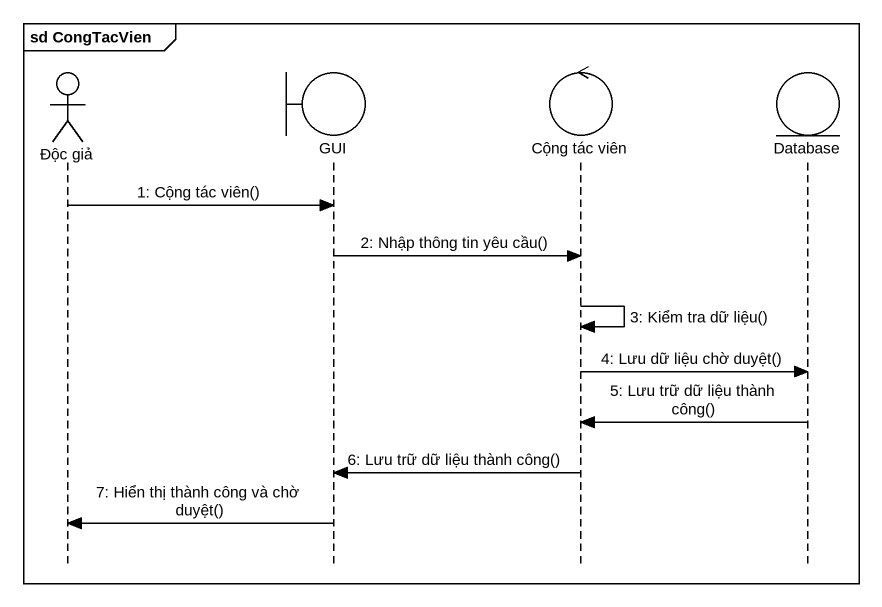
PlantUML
@startuml
mainframe sd CongTacVien
hide footbox
actor "Độc giả" as Độc_giả
boundary GUI
control "Cộng tác viên" as Cộng_tác_viên
entity "Database" as Database_

Độc_giả -> GUI : 1: Cộng tác viên()
GUI -> Cộng_tác_viên : 2: Nhập thông tin yêu cầu()
Cộng_tác_viên -> Cộng_tác_viên : 3: Kiểm tra dữ liệu()
Cộng_tác_viên -> Database_ : 4: Lưu dữ liệu chờ duyệt()
Database_ -> Cộng_tác_viên : 5: Lưu trữ dữ liệu thành công()
Cộng_tác_viên -> GUI : 6: Lưu trữ dữ liệu thành công()
GUI -> Độc_giả : 7: Hiển thị thành công và chờ duyệt()
@enduml
